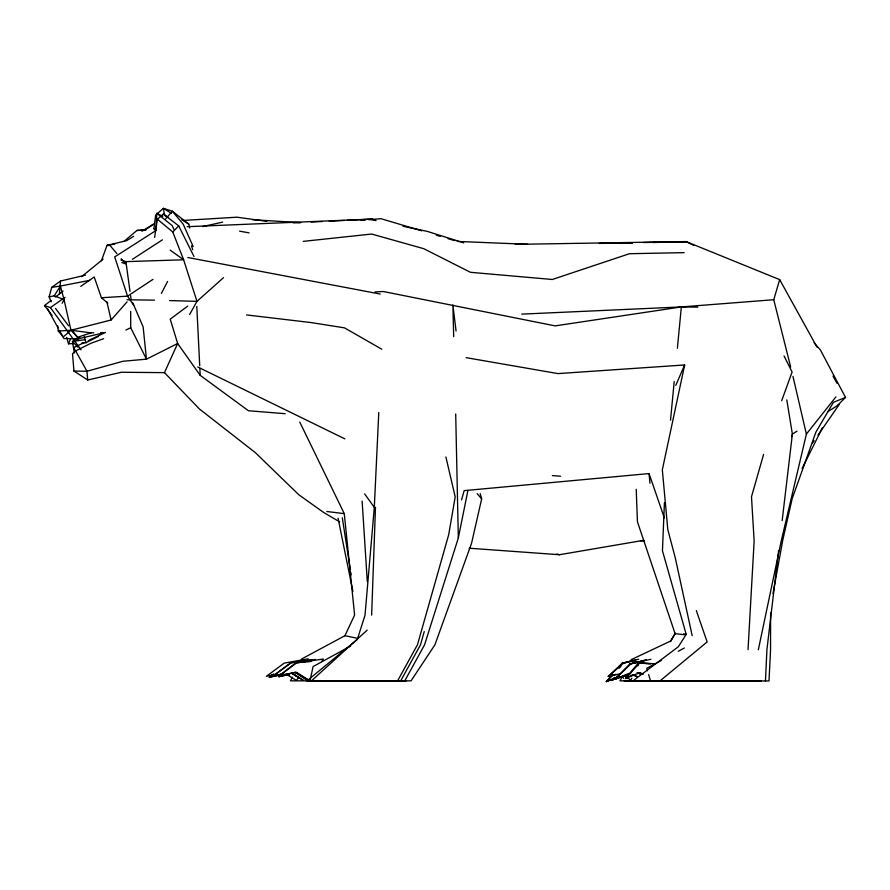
<?xml version="1.0" encoding="UTF-8"?>
<svg xmlns="http://www.w3.org/2000/svg" width="890" height="890" viewBox="0 0 890 890"><rect width="100%" height="100%" fill="white"/><g stroke="black" fill="none" stroke-linecap="round" stroke-linejoin="round"><path stroke-width="1.33" d="M770.606 612.921L770.54 650.434L768.993 680.95L624.213 680.95M85.429 275.155L60.542 281.017L59.374 294.245M371.642 615.09L375.48 507.244M664.418 502.817L662.449 550.765L686.201 634.381L678.369 646.719L632.879 680.95M406.018 680.95L306.85 680.95L357.302 639.498L365.022 615.19L374.312 507.333L378.773 412.526M765.456 680.95L766.913 649.733L778.594 550.854M162.781 216.392L156.84 213.322L155.872 230.588L114.699 256.932L127.559 296.147L133.645 305.214M748.034 649.633L754.142 541.076L751.494 496.742L763.587 454.401M670.515 420.202L674.208 381.521M677.379 348.368L681.34 306.928L773.755 299.719L779.685 279.638L686.29 241.657L643.448 242.525M782.165 520.639L792.378 434.109L786.816 399.91M637.908 665.854L638.241 663.128L654.039 663.718M155.672 230.555L153.914 228.663L155.661 215.057L163.371 208.338L172.337 211.208L188.758 224.08L189.737 227.996M154.604 237.43L157.408 219.24L163.371 214.09L167.776 217.16M772.998 593.674L782.677 540.586L792.144 498.778L815.885 432.139L833.396 402.347L845.5 397.396L820.424 350.004L814.061 342.784M404.716 680.95L424.563 644.816L458.328 537.949L467.806 491.013M758.336 649.733L781.186 541.176L806.385 434.109L835.921 396.873M466.149 357.658L557.952 373.6L684.666 364.956L662.327 469.831L667.8 529.561L675.254 557.774L692.186 635.671M309.998 680.85L313.08 666.588L350.638 646.029M480.188 493.672L481.657 498.889L471.578 543.212L434.921 644.794L411.069 680.85L290.496 680.85L292.298 677.234M51.208 301.821L49.106 296.871L51.754 287.337L60.542 281.017M424.263 631.533L420.492 644.816L400.656 680.95M461.521 499.935L464.157 490.635L649.055 473.58L664.363 517.958M791.566 436.712L792.378 434.109L797.073 431.138M101.404 260.826L106.989 245.429L126.636 240.634L133.689 236.317M781.676 400.7L792.1 372.031L784.057 355.967M73.87 343.484L68.486 343.829L70.644 338.756M675.766 385.348L684.666 364.956M103.618 338.701L91.069 343.217L75.65 350.894L72.524 353.764L73.937 371.041L87.698 379.997L121.474 372.254L164.472 372.643L177.655 343.518L170.224 319.165L187.712 306.116M305.593 661.86L301.321 659.145L344.931 635.705L354.609 615.068L344.274 513.641L299.741 422.005M802.113 468.496L822.471 427.634M161.379 293.433L167.598 281.429M62.133 303.279L64.024 299.641L60.398 286.046L51.754 287.337M630.198 661.882L631.466 659.512L670.615 641.056L675.087 633.624L637.429 521.751L636.216 489.3M397.608 680.85L417.477 644.727L448.671 534.801L455.202 496.843L445.901 457.026M189.637 314.482L196.968 301.354L223.535 277.658M670.537 641.645L675.299 633.168M624.558 680.561L630.476 680.561L631.878 678.169M49.106 296.871L54.19 295.825L60.398 286.046L89.656 280.372M321.88 661.303L323.393 659.067L295.947 662.761L279.06 675.944L296.481 672.295L309.064 680.361L295.102 672.295L279.06 675.944L296.737 662.761L304.903 661.949M812.537 442.998L814.105 440.728M818.044 435.054L839.292 404.405L827.567 411.825M298.028 678.291L296.348 680.361L285.979 674.064M165.306 219.296L172.337 211.208L183.184 224.169L193.174 246.552M57.75 325.885L58.306 331.091L70.978 330.246L111.105 319.977L127.07 301.855M169.523 300.575L196.968 301.354L183.629 259.791L172.793 232.012L178.701 225.849L163.371 214.09M612.654 674.965L606.223 681.662L615.958 677.813M619.073 668.268L620.92 666.354M611.864 675.922L606.223 681.662L617.682 676.945M645.15 660.202L629.875 663.929L614.834 679.237L630.676 673.463M837.779 405.195L845.5 397.396M614.678 677.312L611.831 680.183L622.099 676.623M632.723 660.569L622.021 663.317L608.248 676.5L620.23 673.774M613.788 678.38L611.831 680.183L619.507 677.034M311.344 680.95L367.192 630.12M103.107 259.123L81.658 276.623M124.222 241.223L136.893 230.477L146.372 229.731M659.968 680.95L707.138 641.935L696.336 610.618M52.098 315.472L44.5 305.57L51.053 300.464M55.425 297.06L63.079 291.097M280.962 675.032L278.837 676.678L288.238 674.72M273.686 673.941L269.292 677.234L284.099 674.153M315.438 659.434L290.941 662.761L273.174 675.944L282.564 673.975M281.051 675.032L278.837 676.678L288.293 674.553M272.462 674.909L269.292 677.234L283.587 674.153M312.601 659.802L291.097 662.761L273.174 675.944L281.084 674.253M44.5 305.57L50.396 307.573L65.003 297.371M80.723 286.391L94.207 276.979L101.427 297.75L107.801 303.123M144.614 230.254L153.659 224.091L141.911 231.278M152.98 279.371L127.559 296.147L101.427 297.75M132.432 259.302L162.425 239.833M661.315 660.447L646.763 668.312L647.519 670.815M678.291 651.28L684.354 648.009M81.947 342.973L85.996 342.717L98.389 336.42M632.412 674.976L625.459 678.447L638.241 663.128L650.679 663.64L639.598 663.128L625.459 678.447L639.788 672.673L643.392 674.097M125.957 330.045L130.719 327.709L130.663 311.411M84.539 342.439L73.481 347.734L76.306 351.817M88.232 340.67L105.432 332.437L78.376 338.801L63.824 338.523L59.285 330.223M79.911 337.966L72.468 341.437L74.371 352.918M628.974 673.463L614.834 679.237L630.854 663.929L646.385 659.935M93.817 332.827L91.08 332.871L77.886 337.143L70.978 330.246L64.024 299.641L54.19 295.825M615.913 674.32L608.248 676.5L623.289 663.317L635.883 659.89M638.697 659.201L622.021 663.317M650.924 659.268L629.875 663.929M202.597 226.605L222.689 222.1M275.689 674.342L266.377 676.3L284.244 663.117L308.185 658.823M114.743 244.083L106.989 245.429L109.96 245.44L116.868 253.594M469.063 548.207L559.465 554.726L643.859 540.286M697.805 307.161L681.34 306.928L555.138 325.885L383.379 291.52L375.057 291.92M84.672 339.724L72.468 341.437L77.886 347.189M183.807 220.409L236.94 217.193L266.811 221.343M303.201 241.379L371.664 234.048L423.685 248.666L470.476 272.307L552.312 279.482L629.464 253.717L684.132 252.649M307.628 661.682L311.711 661.281M295.947 662.761L310.61 661.359M361.996 220.286L364.711 220.053M368.772 219.719L380.976 218.695L421.793 230.844M361.062 220.264L365.167 219.93M127.059 299.763L154.437 300.153M136.893 230.477L142.422 230.21M293.233 222.912L300.153 222.578M311.222 222.044L322.291 221.51M329.211 221.176L344.43 220.442M347.2 220.308L372.098 219.107L374.768 219.819M521.74 314.126L681.34 306.928M187.123 226.694L372.098 219.107M120.951 259.947L125.902 261.638L183.629 259.791L170.135 250.068M515.31 244.372L686.29 241.557M620.03 243.415L632.445 243.081M653.16 242.536L686.29 241.657L693.71 245.429M599.226 243.426L632.39 242.748M100.659 332.715L103.396 332.671M153.914 228.663L156.551 228.619M639.788 672.673L637.062 672.673L640.989 673.997M638.686 680.605L642.958 680.605M761.273 680.85L619.974 680.85L622.533 676.111L623.545 678.358M560.622 476.217L552.367 475.583M73.937 371.041L86.975 371.264L123.043 361.251L146.461 359.171L177.655 343.518L200.206 375.358L248.432 410.746L285.223 413.705M457.338 241.424L527.581 244.294M252.549 219.719L300.698 222.634M640.433 540.72L644.571 541.198M246.563 314.926L311.133 322.58L344.486 327.854L381.832 349.236M675.087 633.624L684.299 634.726M326.808 511.505L344.274 513.641M91.08 332.871L70.978 330.246L63.335 336.854L58.306 331.091M239.588 231.166L249.055 232.857M187.846 257.51L380.175 294.045M344.931 635.705L356.389 638.085M370.652 219.485L376.036 220.62M403.014 226.283L427.289 231.389L463.646 242.825M683.642 633.78L686.201 634.381M556.784 554.003L559.465 554.726M436.267 235.16L440.216 236.328M448.115 238.687L454.701 240.645M121.797 262.528L125.512 263.796L121.196 258.69M632.534 674.898L637.285 676.812M638.308 673.229L640.8 674.364M632.935 674.531L637.462 676.656M197.736 366.969L344.853 438.859M287.314 674.208L289.573 675.443M631.466 659.512L637.351 662.894M339.646 521.874L323.526 512.395L298.862 494.796L255.241 452.554L199.438 409L164.472 372.643M171.447 213.344L163.371 208.338L164.661 215.636M181.827 219.786L188.758 224.08M291.397 672.973L303.334 680.361L291.753 673.029M291.453 673.029L299.463 678.158M295.102 672.295L305.849 679.626M156.84 213.322L172.204 225.582L173.917 229.386M624.179 675.432L627.328 677.991M157.408 219.24L172.793 232.012M477.185 493.65L481.657 498.889M625.792 674.787L630.476 680.561M55.536 308.485L68.586 325.807M71.856 330.146L78.376 338.801M50.396 307.573L81.057 349.815M364.633 493.906L374.312 507.333M75.65 350.894L86.975 371.264L87.698 379.997M779.685 279.638L816.998 347.111M832.995 376.036L836.989 383.256M47.615 308.863L57.995 327.843M130.719 327.709L146.461 359.171L143.134 326.897L132.799 302.878M178.701 225.849L193.987 256.509M191.472 245.807L192.718 249.712M648.643 674.587L650.523 680.85M84.227 336.331L85.996 342.717M66.728 337.421L68.486 343.829M773.755 299.719L790.665 366.98M106.922 302.022L111.105 319.977M792.957 376.392L806.385 434.109M338.067 518.202L352.885 591.361M342.316 517.835L350.293 569.466M350.716 572.181L351.138 574.895M125.902 261.638L129.996 291.386M130.552 295.435L131.108 299.496M456.058 331.013L452.865 304.936L453.689 336.687M649.055 473.58L649.967 483.226M362.13 501.07L367.292 581.548M196.79 306.483L199.727 365.712M199.872 368.471L200.206 375.358M455.702 414.006L458.328 537.949"/></g></svg>
